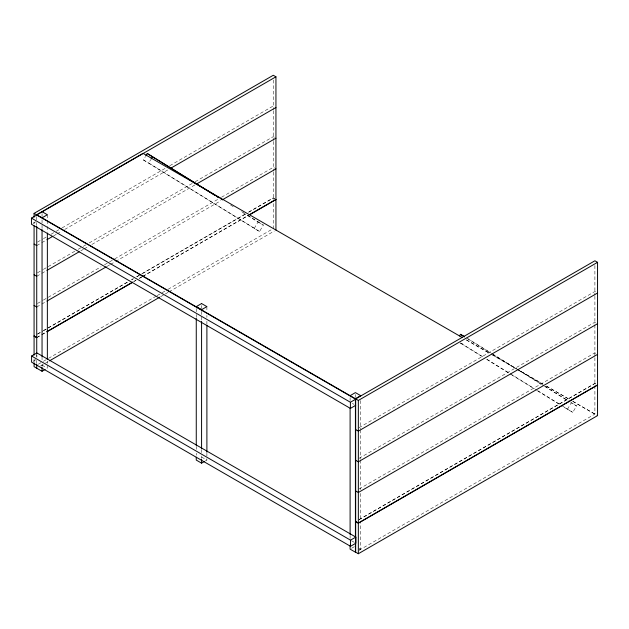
<?xml version="1.0" encoding="UTF-8"?>
<svg xmlns="http://www.w3.org/2000/svg" width="629" height="629" viewBox="0 0 629 629"><rect width="100%" height="100%" fill="white"/><g stroke="black" fill="none" stroke-linecap="round" stroke-linejoin="round"><path stroke-width="0.47" stroke-dasharray="3.15 2.36" d="M247.519 215.283L263.347 225.072L259.525 231.543L143.428 159.97L145.338 156.731M259.525 231.543L148.743 163.037L150.653 159.797M254.21 228.476L258.032 221.998L241.371 211.698M482.797 356.761L461.977 343.882L463.408 341.453M567.437 409.314L571.266 402.843L576.581 405.917L572.76 412.388L563.277 406.743M32.967 223.374L36.765 221.18M37.465 242.102L42.56 239.169M43.409 238.674L46.798 236.716M51.043 234.271L55.281 231.818M56.13 231.33L61.217 228.39M62.067 227.902L165.553 168.155M169.799 165.702L273.285 105.955L274.614 106.726M36.734 245.601L40.971 243.148M41.821 242.66L46.066 240.215M53.701 235.804L56.24 234.334M57.09 233.846L61.335 231.393M64.724 229.436L168.218 169.688M37.465 272.797L42.56 269.857M43.409 269.369L74.788 251.246M78.185 249.288L82.423 246.843M83.272 246.348L85.819 244.878M89.216 242.92L194.4 182.198M195.249 181.702L273.285 136.65L274.614 137.413M36.734 276.288L40.971 273.843M41.821 273.356L46.066 270.902M80.842 250.822L83.39 249.351M84.239 248.864L88.477 246.419M91.873 244.453L195.36 184.706M37.465 303.485L42.56 300.552M43.409 300.057L101.088 266.759M104.485 264.801L108.723 262.348M109.572 261.861L113.81 259.407M114.659 258.92L220.693 197.703M221.542 197.215L273.285 167.338L274.614 168.108M36.734 306.983L40.971 304.53M41.821 304.043L46.066 301.598M107.142 266.334L109.682 264.864M110.531 264.377L114.777 261.923M115.618 261.436L220.81 200.706M37.465 334.023L42.56 331.09M43.409 330.595L128.23 281.619M131.626 279.661L133.324 278.686M136.713 276.729L140.959 274.275M141.808 273.788L245.294 214.041M248.683 212.083L273.285 197.876L274.614 198.646M37.465 334.18L42.56 331.239M43.409 330.752L128.23 281.776M131.626 279.819L133.324 278.836M136.713 276.878L139.261 275.408M142.649 273.45L245.294 214.19M248.683 212.232L273.285 198.033L274.614 198.795M36.734 337.521L40.971 335.068M41.821 334.581L46.066 332.128M133.434 281.69L135.982 280.219M139.371 278.262L141.918 276.791M142.767 276.304L247.952 215.574M36.734 337.671L40.971 335.226M41.821 334.73L46.066 332.285M134.284 281.352L135.982 280.369M139.371 278.411L141.918 276.941M142.767 276.453L248.801 215.236M33.101 361.282L36.899 359.096M38.314 364.222L42.56 361.777M43.409 361.29L47.647 358.837M48.496 358.349L156.228 296.149M157.077 295.661L161.315 293.216M162.164 292.721L167.251 289.788M168.1 289.293L273.285 228.571L273.285 202.672M40.531 366.015L48.606 361.353M160.584 296.707L168.218 292.296M169.059 291.809L274.244 231.079M205.376 460.955L206.894 460.082L206.894 457.149M359.073 427.634L594.892 291.479L596.221 292.249M359.073 458.321L594.892 322.174L596.882 323.322M359.073 489.008L594.892 352.861L596.221 353.632M359.073 519.546L594.892 383.399L596.221 384.17M359.073 519.703L594.892 383.556L596.221 384.319M351.619 548.252L355.416 546.058M359.214 550.005L360.731 549.133L360.731 521.763M359.073 550.241L594.892 414.094L594.892 386.277M466.388 339.896L490.211 353.655M491.068 354.143L516.598 368.885L491.619 353.372M542.976 384.122L517.447 369.38L541.6 384.28M546.381 386.088L569.363 399.352M572.767 401.318L597.55 415.627M466.459 340.006L489.425 353.254M492.829 355.212L516.645 368.956M517.494 369.443L543.008 384.162M546.412 386.127L569.379 399.376M572.775 401.333L594.892 414.094M258.032 221.998L263.347 225.072M143.428 159.97L148.743 163.037M460.459 343.002L461.977 343.882M352.311 403.362L354.009 404.345M351.595 540.783L355 542.748M201.579 457.008L206.894 460.082M42.049 365.142L47.364 368.209L47.364 364.301M359.214 548.252L360.731 549.133M466.632 337.922L490.785 352.861M544.926 386.34L567.421 400.248M570.747 402.308L576.581 405.917M467.984 338.976L492.137 353.915M492.971 354.426L517.958 369.883M518.791 370.395L543.778 385.844M544.612 386.363L569.599 401.813M486.964 359.332L509.451 373.241M510.284 373.752L534.438 388.691M537.771 390.751L561.092 405.178M561.925 405.689L572.76 412.388M459.996 342.868L482.482 356.777M486.649 359.356L510.803 374.294M511.636 374.805L536.623 390.255M537.457 390.774L559.944 404.683M241.693 211.674L243.352 212.712M230.544 205.007L233.878 207.067M594.892 265.587L594.892 295.316M594.892 296.275L594.892 324.092M594.892 325.051L594.892 356.698M594.892 357.657L594.892 385.318M360.731 400.563L360.731 428.907M360.731 429.882L360.731 459.209M360.731 460.184L360.731 489.504M360.731 493.419L360.731 520.788M355.416 394.564L355.416 397.497M350.101 397.63L350.101 400.563M350.101 535.444L350.101 538.377M273.285 80.064L273.285 109.792M273.285 110.751L273.285 140.487M273.285 141.446L273.285 171.174M273.285 172.134L273.285 201.712M206.894 306.622L206.894 311.512M206.894 315.42L206.894 317.378M206.894 321.285L206.894 324.218M206.894 453.234L206.894 456.167M201.579 305.513L201.579 310.396M201.579 311.379L201.579 321.152M201.579 449.468L201.579 455.058M201.579 456.308L201.579 458.258M196.264 308.58L196.264 313.47M196.264 314.445L196.264 317.378M196.264 446.393L196.264 449.326M196.264 453.234L196.264 455.192M47.364 214.756L47.364 219.639M47.364 220.622L47.364 225.504M47.364 226.487L47.364 232.345M47.364 361.368L47.364 363.326M42.049 213.64L42.049 216.573M42.049 219.78L42.049 229.278M42.049 356.619L42.049 360.527M42.049 364.435L42.049 366.392M36.899 354.709L36.899 357.343M36.734 216.706L36.734 221.62M36.734 222.572L36.734 225.504M36.734 354.528L36.734 356.698M36.734 360.393L36.734 363.413M34.076 222.006L34.076 223.924M34.076 359.002L34.076 362.839"/><path stroke-width="0.94" d="M145.818 155.921L147.249 153.5L219.199 197.773M151.133 158.995L152.564 156.566M459.532 335.957L460.483 334.337L464.281 336.531M34.076 217.209L34.076 213.373L273.285 75.268L275.942 76.801L275.942 230.104M275.942 76.801L36.734 214.906L34.076 213.373M31.45 218.114L36.765 215.039L355.715 399.187L350.4 402.253L31.45 218.114L31.45 224.246L350.4 408.394L355.715 405.32M42.049 217.823L47.364 214.756L42.049 211.682M46.916 239.72L52.852 236.292M170.758 168.218L275.942 107.488M46.916 270.415L79.144 251.804M196.209 184.218L275.942 138.183M46.916 301.102L106.293 266.822M222.501 199.731L275.942 168.871M46.916 331.64L132.585 282.177M249.65 214.591L275.942 199.409M46.916 331.798L132.585 282.335M249.65 214.748L275.942 199.566M31.584 356.022L36.899 352.955L355.849 537.095L355.849 543.236L350.534 546.302L31.584 362.162L31.584 356.022L350.534 540.169L355.849 537.095M49.455 360.865L159.735 297.195M34.076 362.839L34.076 366.676L42.049 371.275L45.084 369.522M196.264 457.149L196.264 460.082L201.579 463.148L204.614 461.395M350.101 395.672L355.416 392.606L360.731 395.672L355.416 398.747L355.416 537.536M462.126 337.443L143.05 153.374L36.734 214.756L358.341 400.429L597.55 262.324L597.55 415.627L358.341 553.732L355.684 552.199L355.684 398.896L594.892 260.791L597.55 262.324M597.55 293.02L358.341 431.124L355.684 429.591M597.55 323.707L358.341 461.812L355.684 460.279M597.55 354.394L358.341 492.507L355.684 490.974M597.55 384.932L358.341 523.045L355.684 521.512M597.55 385.09L358.341 523.194L355.684 521.661M34.076 244.068L36.734 245.601M34.076 274.755L36.734 276.288M34.076 305.45L36.734 306.983M34.076 335.98L36.734 337.521M34.076 336.138L36.734 337.671M460.483 334.337L464.65 336.916M220.865 198.803L222.532 199.833M147.249 153.5L214.717 195.218M216.384 196.248L218.051 197.278M358.341 400.429L358.341 553.732M355.416 543.401L355.416 552.199L350.101 549.133L350.101 545.217M350.534 540.169L350.534 546.302M350.4 402.253L350.4 408.394M350.101 408.378L350.101 534.469M206.894 325.193L206.894 452.259M201.579 321.419L201.579 448.485M201.579 459.241L201.579 463.148M196.264 318.353L196.264 445.418M47.364 233.328L47.364 359.411M42.049 229.554L42.049 356.619M42.049 367.367L42.049 371.275M36.734 226.416L36.734 353.82M36.734 364.301L36.734 368.209M34.076 225.842L34.076 355.165M201.579 303.555L196.264 306.622L201.579 309.696L206.894 306.622L201.579 303.555"/></g></svg>
